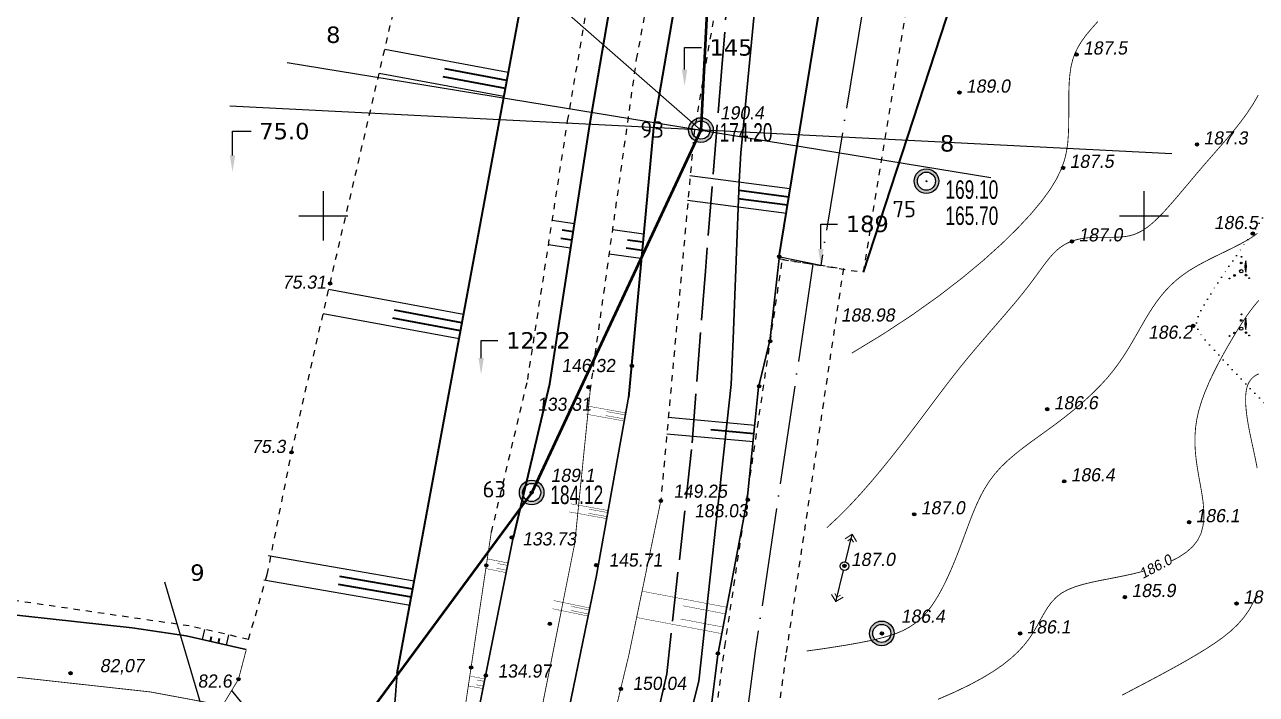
# Model space of a CAD drawing. Header units: millimetres. Extents: x 0 to 6474735, y 0 to 11273163.
# Drawn here: x 3233727.2 to 3234027.4, y 5635283.4 to 5635446.5 of the extents above; entities that cross this region are included whole.
import ezdxf
from ezdxf import colors
from ezdxf.entities.mleader import LeaderData, LeaderLine
from ezdxf.enums import TextEntityAlignment as Align
from ezdxf.math import Vec2, Vec3

# ---------------------------------------------------------------- set-up
doc = ezdxf.new("R2010")
doc.units = ezdxf.units.MM
doc.header["$PDMODE"] = 32
doc.header["$PDSIZE"] = 0.8
for name, pattern in [('ACAD_ISO02W100', [15, 12, -3]), ('ACAD_ISO04W100', [30, 24, -3, 0, -3]), ('ADOT1', [1.6, 0.1, -1.5]), ('AHIDDEN2', [3, 1.5, -1.5]), ('AHIDDEN4', [7, 5, -2])]:
    doc.linetypes.add(name, pattern=pattern)
for name, color, linetype in [('1 доб', 7, 'Continuous'), ('5 р1ків', 7, 'Continuous'), ('NB', 7, 'Continuous'), ('ВЫСОТЫ', 7, 'Continuous'), ('ГОРИЗОНТАЛИ', 22, 'Continuous'), ('К_РЕЛЬЕФ', 7, 'Continuous'), ('Контур запасів', 7, 'Continuous'), ('кресты', 7, 'Continuous'), ('НАДЗЕМКА', 7, 'Continuous'), ('ОШИБКИ', 7, 'Continuous'), ('ПИКЕТЫ', 7, 'Continuous'), ('ПЛАН НА КІНЕЦЬ', 7, 'Continuous'), ('ПРОМЫШЛ', 7, 'Continuous'), ('ПРОМЫШЛЕННЫЕ', 7, 'Continuous'), ('ПРОФІЛЬ_БОРТА', 7, 'Continuous'), ('ПУНКТЫ', 7, 'Continuous'), ('РАСТИТЕЛЬНОСТЬ', 7, 'Continuous'), ('ТОКА_СТ', 1, 'Continuous')]:
    doc.layers.add(name, color=color, linetype=linetype)
doc.styles.add('grad', font='grad.shx')
doc.styles.add('ISO Proportional', font='isocpeur.ttf')
doc.styles.add('universw', font='universw.shx', dxfattribs={"oblique": 10})
doc.styles.add('user', font='symeteo.shx', dxfattribs={"height": 2.5})
doc.styles.add('стиль1', font='verdana.ttf', dxfattribs={"height": 4})

# ---------------------------------------------------------------- blocks, each defined once
blk = doc.blocks.new('89_1')
h = blk.add_hatch(color=256)
h.paths.add_polyline_path([(-1.5, 0, 1), (1.5, 0, 1)])
h.paths.add_polyline_path([(1.1, 0, -1), (-1.1, 0, -1)], flags=16)
h.paths.add_polyline_path([(0.06, 0, -1), (-0.06, 0, -1)], flags=0)
for radius in [1.5, 1.1, 0.0622]:
    blk.add_circle((0, 0), radius)
at = {"color": 7, "linetype": 'Continuous', "style": 'grad', "oblique": 10, "width": 0.7}
for tag, p in [('P37', (6.48, 0.16)), ('P4', (6.45, -2.94))]:
    blk.add_attdef(tag, text='', height=2.5, dxfattribs=at).set_placement(p, align=Align.CENTER)
at = {"color": 7, "linetype": 'Continuous', "style": 'user', "flags": 8}
blk.add_attdef('ddddd', (2.53, -1.14), '', height=2.5, dxfattribs=at)
blk = doc.blocks.new('POINTINV')
at = {"layer": 'ПУНКТЫ', "color": 0, "linetype": 'Continuous'}
blk.add_point((0, 0), dxfattribs=at)
at = {"layer": 'ВЫСОТЫ', "color": 0, "style": 'grad', "width": 0.7}
blk.add_attdef('POINT_H', (1.6, -0.8), '', height=1.65, dxfattribs=at)
at = {"layer": 'ОШИБКИ', "color": 0, "linetype": 'Continuous', "style": 'grad', "width": 0.7, "flags": 1}
blk.add_attdef('POINT_MX', text='', height=1.65, dxfattribs=at).set_placement((-4.2077, 4.453385), align=Align.RIGHT)
blk.add_attdef('POINT_MY', (2.8923, 4.253385), '', height=1.65, dxfattribs=at)
blk = doc.blocks.new('piket')
at = {"layer": 'ПИКЕТЫ', "linetype": 'Continuous'}
h = blk.add_hatch(color=7, dxfattribs=at)
edge = h.paths.add_edge_path()
edge.add_arc((0, 0), 0.3, 0, 360)
at = {"layer": 'ПИКЕТЫ', "color": 7, "linetype": 'Continuous'}
blk.add_circle((0, 0), 0.3, dxfattribs=at)
at = {"layer": 'ВЫСОТЫ', "style": 'universw', "oblique": 6}
blk.add_attdef('H', (1.88, -0.23), '', height=2, dxfattribs=at)
at = {"layer": 'ТОКА_СТ', "style": 'universw', "oblique": 6, "flags": 1}
blk.add_attdef('POINT', text='', height=2, dxfattribs=at).set_placement((0, -2.79), align=Align.CENTER)
blk = doc.blocks.new('396_2')
at = {"linetype": 'Continuous'}
h = blk.add_hatch(color=7, dxfattribs=at)
edge = h.paths.add_edge_path()
edge.add_arc((-0.02, 2), 0.2, 0, 360)
edge = h.paths.add_edge_path()
edge.add_arc((0.04, 3.5), 0.1, 0, 360)
edge = h.paths.add_edge_path()
edge.add_arc((1.16, -0.95), 0.2, 0, 360)
edge = h.paths.add_edge_path()
edge.add_arc((-1.64, -1.04), 0.2, 0, 360)
edge = h.paths.add_edge_path()
edge.add_arc((-2.87, -1.79), 0.1, 0, 360)
edge = h.paths.add_edge_path()
edge.add_arc((1.93, -1.68), 0.1, 0, 360)
edge = h.paths.add_edge_path()
edge.add_arc((4.84, 1.15), 3.97, 159.5865, 200.4135)
edge.add_arc((-5.66, 1.15), 6.92, 348.4472, 371.5529)
at = {"color": 7, "linetype": 'Continuous'}
for centre, radius in [((0.04, 3.5), 0.1), ((0, 0), 0.4), ((-0.02, 2), 0.2), ((-2.87, -1.79), 0.1), ((-1.64, -1.04), 0.2), ((1.16, -0.95), 0.2), ((1.93, -1.68), 0.1)]:
    blk.add_circle(centre, radius, dxfattribs=at)
for centre, radius, start, end in [((4.84, 1.15), 3.97, 159.5865, 200.4135), ((-5.66, 1.15), 6.92, 348.4472, 11.5529)]:
    blk.add_arc(centre, radius, start, end, dxfattribs=at)

msp = doc.modelspace()

# ---------------------------------------------------------------- linework, layer by layer
at = {"layer": '1 доб', "linetype": 'Continuous', "lineweight": 30}
msp.add_lwpolyline([(3233914.459, 5635547.656), (3233901.749, 5635415.325), (3233901.335, 5635408.215), (3233899.846, 5635369.952), (3233899.363, 5635358.855), (3233896.136, 5635329.11), (3233891.498, 5635286.623), (3233889.645, 5635279.277), (3233879.154, 5635228.599), (3233866.008, 5635170.19), (3233852.732, 5635160.006), (3233829.581, 5635155.143), (3233779.714, 5635165.981), (3233745.011, 5635181.985), (3233703.489, 5635193.699), (3233676.865, 5635195.251), (3233639.099, 5635206.747), (3233608.104, 5635210.31), (3233592.34, 5635217.582), (3233491.081, 5635229.19)], dxfattribs=at)
msp.add_lwpolyline([(3233914.459, 5635547.656), (3233901.749, 5635415.325), (3233901.335, 5635408.215), (3233899.846, 5635369.952), (3233899.363, 5635358.855), (3233896.136, 5635329.11), (3233891.498, 5635286.623), (3233889.645, 5635279.277), (3233879.154, 5635228.599), (3233866.008, 5635170.19), (3233852.732, 5635160.006), (3233829.581, 5635155.143), (3233779.714, 5635165.981), (3233745.011, 5635181.985), (3233703.489, 5635193.699), (3233676.865, 5635195.251), (3233639.099, 5635206.747), (3233608.104, 5635210.31), (3233592.34, 5635217.582), (3233491.081, 5635229.19)], dxfattribs=at)
at = {"layer": '1 доб', "color": 3, "linetype": 'Continuous', "lineweight": 30}
msp.add_lwpolyline([(3233914.459, 5635547.656), (3233901.749, 5635415.325), (3233901.335, 5635408.215), (3233899.846, 5635369.952), (3233899.363, 5635358.855), (3233896.136, 5635329.11), (3233891.498, 5635286.623), (3233889.645, 5635279.277), (3233879.154, 5635228.599), (3233866.008, 5635170.19), (3233852.732, 5635160.006), (3233829.581, 5635155.143), (3233779.714, 5635165.981), (3233745.011, 5635181.985), (3233703.489, 5635193.699), (3233676.865, 5635195.251), (3233639.099, 5635206.747), (3233608.104, 5635210.31), (3233592.34, 5635217.582), (3233491.081, 5635229.19)], dxfattribs=at)
at = {"layer": '1 доб', "linetype": 'ACAD_ISO02W100', "lineweight": 30}
msp.add_lwpolyline([(3233900.144, 5635474.606), (3233897.208, 5635437.052), (3233893.097, 5635386.523), (3233889.729, 5635343.017), (3233883.682, 5635288.416), (3233871.784, 5635236.133), (3233862.721, 5635193.485), (3233858.379, 5635173.819), (3233850.963, 5635165.45), (3233821.296, 5635160.907), (3233792.739, 5635167.845), (3233753.339, 5635186.942), (3233681.937, 5635202.298), (3233618.45, 5635215.61), (3233590.339, 5635225.312), (3233475.995, 5635236.117), (3233419.308, 5635246.485), (3233356.296, 5635255.579), (3233339.176, 5635275.325), (3233312.183, 5635327.657), (3233327.563, 5635394.97), (3233339.522, 5635431.182), (3233337.635, 5635476.211)], dxfattribs=at)
at = {"layer": '1 доб', "linetype": 'ACAD_ISO02W100'}
msp.add_lwpolyline([(3233900.144, 5635474.606), (3233897.208, 5635437.052), (3233893.097, 5635386.523), (3233889.729, 5635343.017), (3233883.682, 5635288.416), (3233871.784, 5635236.133), (3233862.721, 5635193.485), (3233858.379, 5635173.819), (3233850.963, 5635165.45), (3233821.296, 5635160.907), (3233792.739, 5635167.845), (3233753.339, 5635186.942), (3233681.937, 5635202.298), (3233618.45, 5635215.61), (3233590.339, 5635225.312), (3233475.995, 5635236.117), (3233419.308, 5635246.485), (3233356.296, 5635255.579), (3233339.176, 5635275.325), (3233312.183, 5635327.657), (3233327.563, 5635394.97), (3233347.76, 5635456.127)], dxfattribs=at)
at = {"layer": '1 доб', "color": 3}
msp.add_lwpolyline([(3234006.763, 5635415.038), (3233777.246, 5635426.667)], dxfattribs=at)
at = {"layer": '5 р1ків', "linetype": 'AHIDDEN2'}
msp.add_lwpolyline([(3233926.721, 5635387.116), (3233912.7, 5635292.947), (3233896.534, 5635170.914, -0.1998986), (3233885.795, 5635150.812), (3233870.412, 5635138.299, -0.1749816), (3233812.756, 5635129.286), (3233816.504, 5635143.845, 0.1669681), (3233862.056, 5635150.838), (3233876.311, 5635162.434, 0.2035287), (3233881.623, 5635172.572), (3233897.845, 5635295.037), (3233911.885, 5635389.325)], format="xyb", close=True, dxfattribs=at)
at = {"layer": '5 р1ків', "linetype": 'ACAD_ISO04W100'}
msp.add_lwpolyline([(3233919.303, 5635388.221), (3233905.272, 5635293.992), (3233889.08, 5635171.757, -0.2012461), (3233881.054, 5635156.624), (3233866.221, 5635144.558, -0.1712605), (3233814.641, 5635136.562), (3233666.15, 5635185.539), (3233472.687, 5635210.914), (3233423.835, 5635213.597)], format="xyb", dxfattribs=at)
at = {"layer": 'NB', "color": 7, "linetype": 'Continuous', "lineweight": 20}
for points in [[(3233927.142, 5635321.335), (3233928.91, 5635322.402), (3233929.946, 5635320.685)], [(3233927.803, 5635320.832), (3233928.664, 5635321.351), (3233929.183, 5635320.491)], [(3233926.655, 5635307.058), (3233924.867, 5635306.025), (3233923.864, 5635307.762)], [(3233926.003, 5635307.574), (3233925.133, 5635307.072), (3233924.63, 5635307.942)]]:
    msp.add_lwpolyline(points, dxfattribs=at)
at = {"layer": 'NB', "color": 7, "linetype": 'Continuous'}
msp.add_circle((3233926.976, 5635314.643), 1.064, dxfattribs=at)
at = {"layer": 'ГОРИЗОНТАЛИ', "color": 34, "linetype": 'Continuous', "lineweight": 13, "const_width": 0.2, "flags": 128}
msp.add_lwpolyline([(3233928.754, 5635366.508), (3233936.478, 5635371.201), (3233943.549, 5635375.859), (3233949.97, 5635380.434), (3233955.744, 5635384.88), (3233960.875, 5635389.152), (3233965.368, 5635393.201), (3233969.225, 5635396.983), (3233972.451, 5635400.449), (3233975.06, 5635403.571), (3233977.11, 5635406.384), (3233978.672, 5635408.942), (3233979.813, 5635411.297), (3233980.603, 5635413.504), (3233981.112, 5635415.613), (3233981.409, 5635417.68), (3233981.562, 5635419.756), (3233981.634, 5635421.882), (3233981.658, 5635424.042), (3233981.658, 5635426.211), (3233981.66, 5635428.36), (3233981.689, 5635430.463), (3233981.771, 5635432.491), (3233981.93, 5635434.419), (3233982.193, 5635436.217), (3233982.584, 5635437.872), (3233983.123, 5635439.42), (3233983.83, 5635440.912), (3233984.727, 5635442.396), (3233985.832, 5635443.923), (3233987.166, 5635445.542), (3233988.749, 5635447.302)], dxfattribs=at)
at = {"layer": 'ГОРИЗОНТАЛИ', "color": 34, "linetype": 'Continuous', "lineweight": 13, "const_width": 0.2}
for points in [[(3233922.698, 5635324.006), (3233925.479, 5635326.581), (3233928.232, 5635329.355), (3233930.934, 5635332.272), (3233933.565, 5635335.274), (3233936.104, 5635338.306), (3233938.53, 5635341.31), (3233940.82, 5635344.228), (3233942.955, 5635347.005), (3233944.922, 5635349.599), (3233946.746, 5635352.024), (3233948.46, 5635354.313), (3233950.1, 5635356.497), (3233951.699, 5635358.607), (3233953.291, 5635360.673), (3233954.909, 5635362.728), (3233956.589, 5635364.802), (3233958.353, 5635366.917), (3233960.179, 5635369.06), (3233962.033, 5635371.209), (3233963.883, 5635373.341), (3233965.696, 5635375.435), (3233967.437, 5635377.467), (3233969.075, 5635379.417), (3233970.576, 5635381.26), (3233971.916, 5635382.98), (3233973.111, 5635384.573), (3233974.186, 5635386.039), (3233975.166, 5635387.379), (3233976.075, 5635388.595), (3233976.94, 5635389.686), (3233977.784, 5635390.653), (3233978.633, 5635391.498), (3233979.508, 5635392.222), (3233980.411, 5635392.832), (3233981.339, 5635393.339), (3233982.293, 5635393.751), (3233983.268, 5635394.076), (3233984.265, 5635394.325), (3233985.28, 5635394.506), (3233986.312, 5635394.628), (3233987.359, 5635394.701), (3233988.414, 5635394.737), (3233989.474, 5635394.747), (3233990.532, 5635394.744), (3233991.583, 5635394.74), (3233992.62, 5635394.746), (3233993.639, 5635394.776), (3233994.634, 5635394.84), (3233995.602, 5635394.953), (3233996.555, 5635395.135), (3233997.51, 5635395.408), (3233998.48, 5635395.794), (3233999.481, 5635396.313), (3234000.529, 5635396.989), (3234001.638, 5635397.842), (3234002.825, 5635398.895), (3234004.1, 5635400.16), (3234005.46, 5635401.618), (3234006.898, 5635403.239), (3234008.406, 5635404.995), (3234009.978, 5635406.856), (3234011.606, 5635408.794), (3234013.282, 5635410.779), (3234015.001, 5635412.783), (3234016.75, 5635414.783), (3234018.509, 5635416.783), (3234020.251, 5635418.794), (3234021.953, 5635420.825), (3234023.587, 5635422.888), (3234025.13, 5635424.992), (3234026.556, 5635427.149), (3234027.84, 5635429.367)], [(3233917.816, 5635293.979), (3233918.208, 5635294.031), (3233919.299, 5635294.179), (3233920.957, 5635294.412), (3233923.05, 5635294.72), (3233925.447, 5635295.091), (3233928.018, 5635295.516), (3233930.63, 5635295.982), (3233933.153, 5635296.48), (3233935.48, 5635297.005), (3233937.606, 5635297.579), (3233939.55, 5635298.23), (3233941.333, 5635298.987), (3233942.974, 5635299.877), (3233944.492, 5635300.929), (3233945.908, 5635302.171), (3233947.241, 5635303.631), (3233948.507, 5635305.327), (3233949.713, 5635307.231), (3233950.859, 5635309.305), (3233951.949, 5635311.508), (3233952.984, 5635313.804), (3233953.966, 5635316.152), (3233954.899, 5635318.515), (3233955.783, 5635320.853), (3233956.625, 5635323.134), (3233957.45, 5635325.347), (3233958.284, 5635327.491), (3233959.155, 5635329.56), (3233960.092, 5635331.552), (3233961.121, 5635333.463), (3233962.272, 5635335.289), (3233963.57, 5635337.027), (3233965.037, 5635338.676), (3233966.654, 5635340.25), (3233968.398, 5635341.764), (3233970.243, 5635343.235), (3233972.165, 5635344.678), (3233974.138, 5635346.111), (3233976.137, 5635347.548), (3233978.139, 5635349.007), (3233980.118, 5635350.501), (3233982.062, 5635352.032), (3233983.957, 5635353.599), (3233985.792, 5635355.203), (3233987.553, 5635356.842), (3233989.228, 5635358.518), (3233990.804, 5635360.228), (3233992.269, 5635361.974), (3233993.615, 5635363.752), (3233994.856, 5635365.55), (3233996.007, 5635367.354), (3233997.086, 5635369.15), (3233998.111, 5635370.923), (3233999.099, 5635372.661), (3234000.068, 5635374.347), (3234001.034, 5635375.968), (3234002.014, 5635377.513), (3234003.026, 5635378.983), (3234004.087, 5635380.381), (3234005.212, 5635381.711), (3234006.419, 5635382.977), (3234007.725, 5635384.182), (3234009.146, 5635385.331), (3234010.699, 5635386.427), (3234012.391, 5635387.473), (3234014.19, 5635388.477), (3234016.057, 5635389.444), (3234017.95, 5635390.38), (3234019.828, 5635391.291), (3234021.65, 5635392.184), (3234023.376, 5635393.064), (3234024.965, 5635393.938), (3234026.384, 5635394.811), (3234027.635, 5635395.687)], [(3234027.959, 5635361.489), (3234027.294, 5635361.163), (3234026.667, 5635360.73), (3234026.1, 5635360.179), (3234025.613, 5635359.496), (3234025.227, 5635358.669), (3234024.958, 5635357.691), (3234024.801, 5635356.572), (3234024.746, 5635355.327), (3234024.783, 5635353.972), (3234024.902, 5635352.521), (3234025.093, 5635350.99), (3234025.346, 5635349.394), (3234025.65, 5635347.748), (3234025.997, 5635346.061), (3234026.374, 5635344.316), (3234026.772, 5635342.493), (3234027.177, 5635340.567), (3234027.581, 5635338.517)], [(3234027.657, 5635308.389), (3234026.74, 5635306.065), (3234025.609, 5635303.974), (3234024.276, 5635302.084), (3234022.757, 5635300.361), (3234021.066, 5635298.774), (3234019.219, 5635297.29), (3234017.23, 5635295.875), (3234015.114, 5635294.499), (3234012.885, 5635293.131), (3234010.549, 5635291.763), (3234008.114, 5635290.388), (3234005.586, 5635289.001), (3234002.971, 5635287.596), (3234000.275, 5635286.169), (3233997.504, 5635284.713), (3233994.666, 5635283.222)]]:
    msp.add_lwpolyline(points, dxfattribs=at)
at = {"layer": 'ГОРИЗОНТАЛИ', "color": 34, "linetype": 'Continuous', "lineweight": 18, "const_width": 0.2}
for points in [[(3234027.96, 5635379.375), (3234026.651, 5635377.813), (3234025.391, 5635376.13), (3234024.16, 5635374.33), (3234022.941, 5635372.419), (3234021.715, 5635370.403), (3234020.471, 5635368.288), (3234019.229, 5635366.095), (3234018.017, 5635363.846), (3234016.861, 5635361.565), (3234015.788, 5635359.273), (3234014.827, 5635356.994), (3234014.002, 5635354.75), (3234013.343, 5635352.563), (3234012.868, 5635350.451), (3234012.567, 5635348.402), (3234012.419, 5635346.402), (3234012.407, 5635344.432), (3234012.512, 5635342.478), (3234012.715, 5635340.522), (3234012.997, 5635338.548), (3234013.338, 5635336.539), (3234013.716, 5635334.488), (3234014.081, 5635332.412), (3234014.383, 5635330.339), (3234014.566, 5635328.295), (3234014.58, 5635326.308), (3234014.371, 5635324.403), (3234013.885, 5635322.607), (3234013.071, 5635320.948), (3234011.892, 5635319.445), (3234010.38, 5635318.096), (3234008.582, 5635316.891), (3234006.801, 5635315.954)], [(3234000.211, 5635313.533), (3233999.515, 5635313.329), (3233997.021, 5635312.706), (3233994.53, 5635312.169), (3233992.077, 5635311.686), (3233989.693, 5635311.226), (3233987.41, 5635310.754), (3233985.26, 5635310.238), (3233983.274, 5635309.644), (3233981.484, 5635308.939), (3233979.922, 5635308.089), (3233978.605, 5635307.071), (3233977.491, 5635305.899), (3233976.526, 5635304.597), (3233975.655, 5635303.188), (3233974.821, 5635301.697), (3233973.97, 5635300.147), (3233973.046, 5635298.563), (3233971.994, 5635296.967), (3233970.761, 5635295.379), (3233969.307, 5635293.796), (3233967.594, 5635292.209), (3233965.584, 5635290.612), (3233963.239, 5635288.996), (3233960.522, 5635287.354), (3233957.394, 5635285.676), (3233953.817, 5635283.956), (3233949.78, 5635282.196)]]:
    msp.add_lwpolyline(points, dxfattribs=at)
at = {"layer": 'К_РЕЛЬЕФ', "color": 30, "linetype": 'Continuous', "flags": 128}
msp.add_lwpolyline([(3233954.805, 5635429.938), (3233954.83, 5635430.09)], dxfattribs=at)
at = {"layer": 'Контур запасів', "color": 5, "linetype": 'Continuous', "lineweight": 50}
msp.add_lwpolyline([(3233531.122, 5636161.14), (3233677.57, 5636160.94), (3233863.616, 5636186.105), (3233938.344, 5636043.124), (3233976.254, 5635840.16), (3233904.733, 5635671.708), (3233892.023, 5635420.863), (3233850.767, 5635332.582), (3233782.316, 5635239.745), (3233681.438, 5635245.908), (3233597.073, 5635240.683), (3233461.145, 5635251.016), (3233358.467, 5635271.451), (3233358.828, 5635380.034), (3233406.788, 5635492.018), (3233445.079, 5635643.627), (3233474.096, 5635783.184), (3233485.443, 5635905.913), (3233500.56, 5636033.677), (3233531.122, 5636161.14)], dxfattribs=at)
at = {"layer": 'Контур запасів', "color": 5, "linetype": 'Continuous', "lineweight": 15}
msp.add_lwpolyline([(3233406.759, 5635492.025), (3233520.327, 5635484.078), (3233736.061, 5635557.437), (3233892.023, 5635420.863)], dxfattribs=at)
at = {"layer": 'кресты', "color": 3, "linetype": 'Continuous'}
for p, q in [((3233800, 5635394), (3233800, 5635406)), ((3234000, 5635394), (3234000, 5635406)), ((3233794, 5635400), (3233806, 5635400)), ((3233994, 5635400), (3234006, 5635400))]:
    msp.add_line(p, q, dxfattribs=at)
at = {"layer": 'НАДЗЕМКА'}
for points in [[(3233927.25, 5635315.671), (3233928.881, 5635322.38)], [(3233924.853, 5635305.987), (3233926.739, 5635313.605)]]:
    msp.add_lwpolyline(points, dxfattribs=at)
at = {"layer": 'ПЛАН НА КІНЕЦЬ'}
for p, q in [((3233845.079, 5635434.921), (3233814.963, 5635440.497)), ((3233843.986, 5635429.021), (3233813.595, 5635434.648)), ((3233834.152, 5635375.908), (3233801.291, 5635381.992)), ((3233833.06, 5635370.008), (3233799.958, 5635376.137)), ((3233822.137, 5635311.011), (3233786.553, 5635317.14)), ((3233821.118, 5635305.098), (3233785.534, 5635311.227))]:
    msp.add_line(p, q, dxfattribs=at)
at = {"layer": 'ПЛАН НА КІНЕЦЬ', "lineweight": 40}
for p, q in [((3233844.351, 5635430.988), (3233829.201, 5635433.793)), ((3233844.715, 5635432.954), (3233829.611, 5635435.751)), ((3233833.788, 5635373.941), (3233817.318, 5635376.991)), ((3233833.424, 5635371.975), (3233816.912, 5635375.025)), ((3233821.797, 5635309.04), (3233804.005, 5635312.104)), ((3233821.458, 5635307.069), (3233803.666, 5635310.133))]:
    msp.add_line(p, q, dxfattribs=at)
for points in [[(3233931.607, 5635386.212), (3234001.478, 5635600, 0.0355662), (3234024.639, 5635691.717), (3234043.869, 5635796.301, 0.0423168), (3234045.006, 5635809.467), (3234039.167, 5635851.911), (3234013.132, 5635997.944, 0.1057776), (3234007.561, 5636017.091), (3233986.114, 5636060.473), (3233986.114, 5636060.473), (3233986.114, 5636060.473), (3233895.981, 5636244.402), (3233895.981, 5636244.402, 0.1797747)], [(3233846.305, 5635321.65), (3233855.168, 5635359.04), (3233864.923, 5635422.225), (3233882.328, 5635523.76), (3233903.451, 5635612.331), (3233917.164, 5635641.557), (3233952.179, 5635781.492), (3233958.41, 5635802.828), (3233956.238, 5635838.38), (3233928.422, 5635990.282), (3233922.848, 5636015.895), (3233855.486, 5636168.958, 0.3150801), (3233854.689, 5636169.273), (3233838.884, 5636167.129), (3233809.444, 5636163.146)]]:
    msp.add_lwpolyline(points, format="xyb", dxfattribs=at)
at = {"layer": 'ПЛАН НА КІНЕЦЬ', "linetype": 'AHIDDEN2'}
for points in [[(3233865.02, 5635357.309), (3233876.341, 5635438.118), (3233892.13, 5635521.752), (3233912.94, 5635609.012), (3233926.63, 5635638.188), (3233961.833, 5635778.875), (3233968.498, 5635801.698), (3233966.183, 5635839.59), (3233938.211, 5635992.349), (3233932.316, 5636019.257), (3233863.807, 5636174.721)], [(3233953.339, 5635995.557), (3233981.558, 5635841.46), (3233984.093, 5635799.951), (3233976.757, 5635774.83), (3233941.263, 5635632.98), (3233927.672, 5635604.013), (3233907.225, 5635518.405), (3233890.417, 5635420.933), (3233882.202, 5635330.372)], [(3233781.777, 5635296.799), (3233786.333, 5635312.622), (3233792.269, 5635342.363), (3233801.633, 5635383.495), (3233824.25, 5635480.212), (3233874.955, 5635622.294), (3233888.741, 5635651.677), (3233894.519, 5635674.711)], [(3233781.777, 5635296.799), (3233767.337, 5635300.071), (3233677.582, 5635313.095), (3233636.377, 5635324.315), (3233613.104, 5635326.045), (3233596.556, 5635327.802), (3233552.518, 5635331.043), (3233471.2, 5635336.949), (3233398.292, 5635363.542), (3233397.28, 5635365.421), (3233396.383, 5635383.77), (3233398.636, 5635409.434), (3233412.792, 5635505.872), (3233439.228, 5635574.299)], [(3233840.992, 5635322.909), (3233849.806, 5635360.088), (3233859.534, 5635423.103), (3233876.976, 5635524.855), (3233877.008, 5635524.988)]]:
    msp.add_lwpolyline(points, dxfattribs=at)
at = {"layer": 'ПЛАН НА КІНЕЦЬ', "lineweight": 40}
for points in [[(3233943.503, 5635993.755), (3233971.613, 5635840.25), (3233974.006, 5635801.081), (3233967.104, 5635777.447), (3233931.798, 5635636.349), (3233918.184, 5635607.333), (3233897.481, 5635520.654), (3233880.421, 5635421.44), (3233874.365, 5635355.754)], [(3233945.243, 5635600.109), (3233910.882, 5635389.595)], [(3233817.979, 5635288.552), (3233862.231, 5635527.56)], [(3233901.09, 5635404.196), (3233913.14, 5635402.628)], [(3233901.31, 5635406.184), (3233913.398, 5635404.611)], [(3233860.576, 5635394.067), (3233857.878, 5635394.483)], [(3233860.881, 5635396.043), (3233858.183, 5635396.46)], [(3233877.67, 5635391.537), (3233873.818, 5635392.077)], [(3233877.848, 5635393.532), (3233874.096, 5635394.058)], [(3233894.451, 5635347.942), (3233905.019, 5635346.983)], [(3233772.473, 5635296.301), (3233772.754, 5635297.54)], [(3233774.423, 5635295.859), (3233774.704, 5635297.098)]]:
    msp.add_lwpolyline(points, dxfattribs=at)
at = {"layer": 'ПЛАН НА КІНЕЦЬ', "lineweight": 30}
msp.add_lwpolyline([(3233508.615, 5635927.908), (3233491.149, 5635741.487, -0.0576494), (3233488.223, 5635728.416), (3233404.182, 5635507.955), (3233389.886, 5635410.459), (3233387.421, 5635384.016), (3233388.596, 5635362.972), (3233392.308, 5635356.082), (3233402.641, 5635353.162), (3233402.641, 5635353.162), (3233466.861, 5635332.719), (3233494.51, 5635328.063), (3233552.748, 5635324.078), (3233592.339, 5635321.723), (3233631.931, 5635319.814), (3233677.083, 5635308.877), (3233707.445, 5635304.652), (3233753.376, 5635299.586), (3233766.577, 5635297.637), (3233781.215, 5635294.32)], format="xyb", dxfattribs=at)
at = {"layer": 'ПЛАН НА КІНЕЦЬ', "linetype": 'AHIDDEN2'}
msp.add_lwpolyline([(3233931.607, 5635386.212), (3233965.968, 5635596.726), (3233945.243, 5635600.109), (3233910.882, 5635389.595)], close=True, dxfattribs=at)
at = {"layer": 'ПЛАН НА КІНЕЦЬ', "linetype": 'ACAD_ISO04W100'}
msp.add_lwpolyline([(3233955.606, 5635598.418), (3233921.244, 5635387.904)], dxfattribs=at)
at = {"layer": 'ПЛАН НА КІНЕЦЬ'}
for points in [[(3233791.21, 5635437.318), (3233962.695, 5635409.328)], [(3233889.346, 5635409.758), (3233913.656, 5635406.595)], [(3233888.783, 5635403.781), (3233912.882, 5635400.645)], [(3233861.186, 5635398.02), (3233855.79, 5635398.853)], [(3233878.032, 5635395.526), (3233870.521, 5635396.578)], [(3233860.271, 5635392.09), (3233854.875, 5635392.923)], [(3233877.393, 5635389.557), (3233869.689, 5635390.636)], [(3233921.244, 5635387.904), (3233910.948, 5635389.96), (3233910.948, 5635389.96)], [(3233884.063, 5635350.892), (3233905.199, 5635348.975)], [(3233883.702, 5635346.909), (3233904.838, 5635344.992)], [(3233761.274, 5635310.862), (3233822.342, 5635104.464)], [(3233770.522, 5635296.743), (3233771.084, 5635299.222)], [(3233776.374, 5635295.417), (3233776.936, 5635297.896)]]:
    msp.add_lwpolyline(points, dxfattribs=at)
at = {"layer": 'ПРОМЫШЛ', "color": 7, "linetype": 'Continuous', "lineweight": 40, "const_width": 0.4}
msp.add_lwpolyline([(3233911.134, 5635390.053), (3233908.854, 5635369.809), (3233906.031, 5635358.14), (3233903.267, 5635330.677), (3233896.15, 5635293.176), (3233880.155, 5635166.38), (3233862.348, 5635151.723), (3233844.511, 5635147.42)], dxfattribs=at)
at = {"layer": 'ПРОМЫШЛ', "color": 7, "linetype": 'AHIDDEN4', "const_width": 0.2}
for points in [[(3233720.076, 5635214.011), (3233725.866, 5635211.451), (3233759.898, 5635199.172), (3233817.86, 5635185.917), (3233828.556, 5635182.672), (3233836.69, 5635199.955), (3233839.896, 5635213.34), (3233861.267, 5635320.171), (3233865.02, 5635357.309)], [(3233882.202, 5635330.372), (3233874.399, 5635292.761), (3233864.465, 5635251.773), (3233853.289, 5635207.604), (3233844.596, 5635175.305), (3233844.109, 5635173.671)], [(3233781.215, 5635294.32), (3233779.322, 5635287.103), (3233775.46, 5635280.731), (3233757.843, 5635284.002), (3233705.195, 5635289.809), (3233642.949, 5635301.849), (3233581.997, 5635307.606), (3233468.833, 5635316.141), (3233426.756, 5635326.778)], [(3233827.446, 5635232.715), (3233840.957, 5635323.15)]]:
    msp.add_lwpolyline(points, dxfattribs=at)
at = {"layer": 'ПРОМЫШЛ', "color": 7, "linetype": 'Continuous'}
for points, const_width in [([(3233723.373, 5635210.578), (3233759.449, 5635197.463), (3233785.455, 5635190.45), (3233815.619, 5635183.67), (3233830.797, 5635179.064), (3233840.844, 5635198.935), (3233847.017, 5635217.472), (3233866.513, 5635312.118), (3233874.365, 5635355.754)], 0.4), ([(3233873.683, 5635351.968), (3233864.384, 5635353.641)], 0.1), ([(3233873.329, 5635349.996), (3233864.042, 5635351.667)], 0.1), ([(3233873.417, 5635350.489), (3233868.772, 5635351.325)], 0.1), ([(3233873.595, 5635351.475), (3233868.947, 5635352.311)], 0.1), ([(3233869.404, 5635328.188), (3233860.258, 5635329.834)], 0.1), ([(3233869.316, 5635327.695), (3233864.744, 5635328.517)], 0.1), ([(3233869.05, 5635326.216), (3233859.915, 5635327.86)], 0.1), ([(3233869.138, 5635326.709), (3233864.57, 5635327.531)], 0.1), ([(3233827.446, 5635232.715), (3233829.539, 5635238.038), (3233846.406, 5635322.35)], 0.4), ([(3233845.017, 5635315.407), (3233839.951, 5635316.421)], 0.1), ([(3233844.549, 5635313.071), (3233839.599, 5635314.061)], 0.1), ([(3233844.666, 5635313.655), (3233842.177, 5635314.153)], 0.1), ([(3233844.9, 5635314.823), (3233842.378, 5635315.302)], 0.1), ([(3233898.323, 5635304.624), (3233877.673, 5635308.543)], 0.1), ([(3233864.932, 5635304.445), (3233856.132, 5635306.258)], 0.1), ([(3233864.831, 5635303.954), (3233860.438, 5635304.859)], 0.1), ([(3233898.018, 5635303.018), (3233887.68, 5635304.98)], 0.1), ([(3233864.528, 5635302.483), (3233855.786, 5635304.284)], 0.1), ([(3233864.629, 5635302.973), (3233860.25, 5635303.875)], 0.1), ([(3233897.103, 5635298.199), (3233876.345, 5635302.139)], 0.1), ([(3233897.408, 5635299.805), (3233887.043, 5635301.772)], 0.1), ([(3233839.365, 5635287.157), (3233835.689, 5635287.892)], 0.1), ([(3233839.248, 5635286.572), (3233837.423, 5635286.929)], 0.1), ([(3233838.898, 5635284.82), (3233835.356, 5635285.472)], 0.1), ([(3233839.015, 5635285.404), (3233837.219, 5635285.755)], 0.1)]:
    msp.add_lwpolyline(points, dxfattribs=dict(at, const_width=const_width))
msp.add_lwpolyline([(3233426.7, 5635326.525, 0.4, 0.4, 0), (3233440.295, 5635319.438, 0.4, 0.4, 0), (3233454.964, 5635313.006, 0.4, 0.4, 0), (3233471.802, 5635309.768, 0.4, 0.4, 0), (3233502.706, 5635299.811, 0.4, 0.4, 0), (3233531.641, 5635298.907, 0.4, 0.4, 0), (3233567.193, 5635291.044, 0.4, 0.4, 0), (3233583.848, 5635291.809, 0.4, 0.4, 0), (3233602.967, 5635285.245, 0.4, 0.4, 0), (3233644.027, 5635284.032, 0.4, 0.4, 0), (3233673.817, 5635281.743, 0.4, 0.4, 0), (3233707.275, 5635268.926, 0.4, 0.4, 0), (3233729.121, 5635260.4, 0.4, 0.4, 0), (3233757.384, 5635255.79, 0.4, 0.4, 0), (3233780.984, 5635237.889, 0.4, 0.4, 0), (3233812.571, 5635235.069, 0.4, 0.4, 0), (3233817.512, 5635282.334, 0.4, 0.4, 0), (3233817.979, 5635288.552, 0, 0, 0)], format="xyseb", dxfattribs=at)
at = {"layer": 'ПРОФІЛЬ_БОРТА'}
msp.add_lwpolyline([(3233813.159, 5635240.688), (3233777.659, 5635284.359)], dxfattribs=at)
at = {"layer": 'РАСТИТЕЛЬНОСТЬ', "color": 7, "linetype": 'ADOT1', "flags": 128}
msp.add_lwpolyline([(3234015.99, 5635368.543), (3234014.784, 5635369.905), (3234013.863, 5635371.04), (3234013.221, 5635372.02), (3234012.852, 5635372.918), (3234012.749, 5635373.808), (3234012.907, 5635374.761), (3234013.319, 5635375.851), (3234013.979, 5635377.151), (3234014.873, 5635378.709), (3234015.956, 5635380.479), (3234017.175, 5635382.392), (3234018.478, 5635384.378), (3234019.811, 5635386.366), (3234021.121, 5635388.286), (3234022.355, 5635390.07), (3234023.461, 5635391.646), (3234024.402, 5635392.97), (3234025.209, 5635394.094), (3234025.927, 5635395.098), (3234026.605, 5635396.058), (3234027.287, 5635397.054), (3234028.022, 5635398.162), (3234028.855, 5635399.462), (3234029.834, 5635401.03), (3234030.988, 5635402.918), (3234032.286, 5635405.068), (3234033.677, 5635407.393), (3234035.114, 5635409.81), (3234036.546, 5635412.231), (3234037.924, 5635414.571), (3234039.2, 5635416.746), (3234040.325, 5635418.669), (3234041.263, 5635420.279), (3234042.037, 5635421.618), (3234042.684, 5635422.748), (3234043.239, 5635423.734), (3234043.739, 5635424.641), (3234044.221, 5635425.533), (3234044.721, 5635426.474), (3234045.275, 5635427.53), (3234045.911, 5635428.746), (3234046.615, 5635430.099), (3234047.367, 5635431.546), (3234048.143, 5635433.046), (3234048.923, 5635434.557), (3234049.684, 5635436.036), (3234050.404, 5635437.441), (3234051.061, 5635438.732), (3234051.657, 5635439.891), (3234052.285, 5635441.011), (3234053.06, 5635442.209), (3234054.1, 5635443.604), (3234055.52, 5635445.313), (3234057.437, 5635447.453), (3234059.968, 5635450.144), (3234063.227, 5635453.503), (3234067.279, 5635457.593), (3234071.966, 5635462.268), (3234077.079, 5635467.325), (3234082.409, 5635472.563), (3234087.746, 5635477.781), (3234092.878, 5635482.775), (3234097.598, 5635487.346), (3234101.695, 5635491.29), (3234105.025, 5635494.448), (3234107.709, 5635496.818), (3234109.935, 5635498.44), (3234111.889, 5635499.354), (3234113.759, 5635499.6), (3234115.731, 5635499.218), (3234117.993, 5635498.247), (3234120.731, 5635496.728), (3234124.073, 5635494.713), (3234127.91, 5635492.31), (3234132.07, 5635489.639), (3234136.384, 5635486.819), (3234140.682, 5635483.971), (3234144.793, 5635481.216), (3234148.548, 5635478.673), (3234151.777, 5635476.462), (3234154.346, 5635474.668), (3234156.268, 5635473.229), (3234157.59, 5635472.05), (3234158.363, 5635471.032), (3234158.633, 5635470.08), (3234158.45, 5635469.095), (3234157.863, 5635467.982), (3234156.92, 5635466.643), (3234155.674, 5635465.011), (3234154.192, 5635463.138), (3234152.546, 5635461.103), (3234150.809, 5635458.988), (3234149.051, 5635456.873), (3234147.346, 5635454.839), (3234145.764, 5635452.968), (3234144.378, 5635451.339), (3234143.238, 5635450.01), (3234142.311, 5635448.951), (3234141.542, 5635448.105), (3234140.877, 5635447.417), (3234140.261, 5635446.833), (3234139.638, 5635446.298), (3234138.956, 5635445.756), (3234138.159, 5635445.153), (3234137.208, 5635444.448), (3234136.131, 5635443.657), (3234134.97, 5635442.81), (3234133.767, 5635441.938), (3234132.566, 5635441.07), (3234131.409, 5635440.237), (3234130.339, 5635439.469), (3234129.399, 5635438.796), (3234128.614, 5635438.234), (3234127.942, 5635437.743), (3234127.322, 5635437.27), (3234126.693, 5635436.76), (3234125.995, 5635436.159), (3234125.169, 5635435.414), (3234124.153, 5635434.469), (3234122.888, 5635433.272), (3234121.336, 5635431.789), (3234119.551, 5635430.077), (3234117.611, 5635428.21), (3234115.592, 5635426.265), (3234113.572, 5635424.32), (3234111.628, 5635422.45), (3234109.836, 5635420.732), (3234108.275, 5635419.242), (3234106.997, 5635418.032), (3234105.957, 5635417.052), (3234105.087, 5635416.226), (3234104.316, 5635415.481), (3234103.576, 5635414.741), (3234102.799, 5635413.93), (3234101.914, 5635412.975), (3234100.854, 5635411.799), (3234099.57, 5635410.354), (3234098.101, 5635408.685), (3234096.507, 5635406.865), (3234094.85, 5635404.966), (3234093.189, 5635403.059), (3234091.584, 5635401.217), (3234090.097, 5635399.512), (3234088.787, 5635398.014), (3234087.694, 5635396.774), (3234086.776, 5635395.749), (3234085.97, 5635394.871), (3234085.213, 5635394.076), (3234084.443, 5635393.296), (3234083.597, 5635392.467), (3234082.612, 5635391.522), (3234081.425, 5635390.395), (3234079.994, 5635389.041), (3234078.365, 5635387.502), (3234076.601, 5635385.838), (3234074.77, 5635384.113), (3234072.935, 5635382.387), (3234071.163, 5635380.723), (3234069.519, 5635379.184), (3234068.069, 5635377.83), (3234066.852, 5635376.702), (3234065.812, 5635375.752), (3234064.866, 5635374.907), (3234063.931, 5635374.098), (3234062.926, 5635373.253), (3234061.766, 5635372.302), (3234060.372, 5635371.174), (3234058.658, 5635369.798), (3234056.575, 5635368.129), (3234054.192, 5635366.223), (3234051.61, 5635364.162), (3234048.931, 5635362.03), (3234046.256, 5635359.908), (3234043.686, 5635357.879), (3234041.321, 5635356.024), (3234039.264, 5635354.427), (3234037.583, 5635353.156), (3234036.224, 5635352.226), (3234035.1, 5635351.637), (3234034.124, 5635351.391), (3234033.21, 5635351.488), (3234032.271, 5635351.931), (3234031.221, 5635352.719), (3234029.972, 5635353.854), (3234028.465, 5635355.323), (3234026.745, 5635357.059), (3234024.885, 5635358.981), (3234022.955, 5635361.007), (3234021.029, 5635363.058), (3234019.178, 5635365.051), (3234017.475, 5635366.907)], close=True, dxfattribs=at)

# ---------------------------------------------------------------- block references
at = {"layer": 'ПИКЕТЫ', "color": 7}
ref = msp.add_blockref('piket', (3233983.561, 5635439.257, 502.381), dxfattribs=dict(at, xscale=1.333333333333333, yscale=1.333333333333333, zscale=1.333333333333333))
ref.add_attrib('H', '187.5', (3233985.157, 5635439.257, 502.381), dxfattribs={"layer": 'ВЫСОТЫ', "height": 3.2, "style": 'universw', "oblique": 10})
at = {"layer": 'ПИКЕТЫ', "color": 4}
ref = msp.add_blockref('piket', (3233955.014, 5635429.976, 502.075), dxfattribs=dict(at, xscale=1.333333333333333, yscale=1.333333333333333, zscale=1.333333333333333))
ref.add_attrib('H', '189.0', (3233956.61, 5635429.976, 502.075), dxfattribs={"layer": 'ВЫСОТЫ', "height": 3.2, "style": 'universw', "oblique": 10})
at = {"layer": 'ПИКЕТЫ', "color": 7}
ref = msp.add_blockref('piket', (3234012.91, 5635417.348, 502.381), dxfattribs=dict(at, xscale=1.333333333333333, yscale=1.333333333333333, zscale=1.333333333333333))
ref.add_attrib('H', '187.3', (3234014.506, 5635417.348, 502.381), dxfattribs={"layer": 'ВЫСОТЫ', "height": 3.2, "style": 'universw', "oblique": 10})
ref = msp.add_blockref('piket', (3233980.277, 5635411.654, 502.381), dxfattribs=dict(at, xscale=1.333333333333333, yscale=1.333333333333333, zscale=1.333333333333333))
ref.add_attrib('H', '187.5', (3233981.873, 5635411.654, 502.381), dxfattribs={"layer": 'ВЫСОТЫ', "height": 3.2, "style": 'universw', "oblique": 10})
ref = msp.add_blockref('piket', (3234026.501, 5635395.65, 502.381), dxfattribs=dict(at, xscale=1.333333333333333, yscale=1.333333333333333, zscale=1.333333333333333))
ref.add_attrib('H', '186.5', (3234017.015, 5635396.734, 502.381), dxfattribs={"layer": 'ВЫСОТЫ', "height": 3.2, "style": 'universw', "oblique": 10})
ref = msp.add_blockref('piket', (3233982.428, 5635393.748, 502.381), dxfattribs=dict(at, xscale=1.333333333333333, yscale=1.333333333333333, zscale=1.333333333333333))
ref.add_attrib('H', '187.0', (3233984.024, 5635393.748, 502.381), dxfattribs={"layer": 'ВЫСОТЫ', "height": 3.2, "style": 'universw', "oblique": 10})
at = {"layer": 'ПИКЕТЫ', "color": 4, "xscale": 1.333333333488554, "yscale": 1.333333333488554, "zscale": 1.333333333488554}
for p in [(3233911.105, 5635390.046), (3233801.633, 5635383.495), (3233908.918, 5635369.442), (3233875.179, 5635363.413), (3233864.636, 5635358.254), (3233906.178, 5635358.47), (3233792.269, 5635342.363), (3233882.245, 5635330.548), (3233903.444, 5635330.813), (3233845.905, 5635321.65), (3233839.713, 5635314.824), (3233866.512, 5635314.895), (3233855.193, 5635300.609), (3233896.154, 5635293.37), (3233836.001, 5635289.977), (3233738.384, 5635288.571), (3233779.322, 5635287.103), (3233839.598, 5635288.022), (3233872.499, 5635284.735)]:
    msp.add_blockref('piket', p, dxfattribs=at)
at = {"layer": 'ПИКЕТЫ', "color": 7}
ref = msp.add_blockref('piket', (3234011.946, 5635373.151, 502.381), dxfattribs=dict(at, xscale=1.333333333333333, yscale=1.333333333333333, zscale=1.333333333333333))
ref.add_attrib('H', '186.2', (3234000.994, 5635370.036, 502.381), dxfattribs={"layer": 'ВЫСОТЫ', "height": 3.2, "style": 'universw', "oblique": 10})
ref = msp.add_blockref('piket', (3233976.408, 5635352.852, 502.381), dxfattribs=dict(at, xscale=1.333333333333333, yscale=1.333333333333333, zscale=1.333333333333333))
ref.add_attrib('H', '186.6', (3233978.004, 5635352.852, 502.381), dxfattribs={"layer": 'ВЫСОТЫ', "height": 3.2, "style": 'universw', "oblique": 10})
ref = msp.add_blockref('piket', (3233980.545, 5635335.297, 502.381), dxfattribs=dict(at, xscale=1.333333333333333, yscale=1.333333333333333, zscale=1.333333333333333))
ref.add_attrib('H', '186.4', (3233982.141, 5635335.297, 502.381), dxfattribs={"layer": 'ВЫСОТЫ', "height": 3.2, "style": 'universw', "oblique": 10})
ref = msp.add_blockref('piket', (3233944.007, 5635327.267, 502.381), dxfattribs=dict(at, xscale=1.333333333333333, yscale=1.333333333333333, zscale=1.333333333333333))
ref.add_attrib('H', '187.0', (3233945.603, 5635327.267, 502.381), dxfattribs={"layer": 'ВЫСОТЫ', "height": 3.2, "style": 'universw', "oblique": 10})
ref = msp.add_blockref('piket', (3234010.989, 5635325.351, 502.381), dxfattribs=dict(at, xscale=1.333333333333333, yscale=1.333333333333333, zscale=1.333333333333333))
ref.add_attrib('H', '186.1', (3234012.585, 5635325.351, 502.381), dxfattribs={"layer": 'ВЫСОТЫ', "height": 3.2, "style": 'universw', "oblique": 10})
ref = msp.add_blockref('piket', (3233926.988, 5635314.687, 502.381), dxfattribs=dict(at, xscale=1.333333333333333, yscale=1.333333333333333, zscale=1.333333333333333))
ref.add_attrib('H', '187.0', (3233928.584, 5635314.687, 502.381), dxfattribs={"layer": 'ВЫСОТЫ', "height": 3.2, "style": 'universw', "oblique": 10})
ref = msp.add_blockref('piket', (3233995.344, 5635307.114, 502.381), dxfattribs=dict(at, xscale=1.333333333333333, yscale=1.333333333333333, zscale=1.333333333333333))
ref.add_attrib('H', '185.9', (3233996.94, 5635307.114, 502.381), dxfattribs={"layer": 'ВЫСОТЫ', "height": 3.2, "style": 'universw', "oblique": 10})
ref = msp.add_blockref('piket', (3234022.554, 5635305.537, 502.381), dxfattribs=dict(at, xscale=1.333333333333333, yscale=1.333333333333333, zscale=1.333333333333333))
ref.add_attrib('H', '185.6', (3234024.15, 5635305.537, 502.381), dxfattribs={"layer": 'ВЫСОТЫ', "height": 3.2, "style": 'universw', "oblique": 10})
ref = msp.add_blockref('piket', (3233969.783, 5635298.257, 502.381), dxfattribs=dict(at, xscale=1.333333333333333, yscale=1.333333333333333, zscale=1.333333333333333))
ref.add_attrib('H', '186.1', (3233971.379, 5635298.257, 502.381), dxfattribs={"layer": 'ВЫСОТЫ', "height": 3.2, "style": 'universw', "oblique": 10})
at = {"layer": 'ПРОМЫШЛЕННЫЕ', "color": 7, "linetype": 'Continuous', "xscale": 1.999999999985556, "yscale": 1.999999999985556, "zscale": 1.999999999985556, "rotation": 353.291126940981}
for p in [(3233892.023, 5635420.863), (3233946.971, 5635408.411), (3233850.767, 5635332.582), (3233936.09, 5635298.265)]:
    msp.add_blockref('89_1', p, dxfattribs=at)
at = {"layer": 'ПУНКТЫ', "color": 7, "linetype": 'Continuous'}
ref = msp.add_blockref('POINTINV', (3233892.015, 5635420.864), dxfattribs=at)
ref.add_attrib('POINT_H', '190.4', (3233896.64, 5635423.456), dxfattribs={"layer": 'ВЫСОТЫ', "color": 0, "height": 3.2, "style": 'universw', "oblique": 10})
ref = msp.add_blockref('POINTINV', (3233850.771, 5635332.582), dxfattribs=at)
ref.add_attrib('POINT_H', '189.1', (3233855.396, 5635335.174), dxfattribs={"layer": 'ВЫСОТЫ', "color": 0, "height": 3.2, "style": 'universw', "oblique": 10})
ref = msp.add_blockref('POINTINV', (3233936.106, 5635298.271), dxfattribs=at)
ref.add_attrib('POINT_H', '186.4', (3233940.731, 5635300.863), dxfattribs={"layer": 'ВЫСОТЫ', "color": 0, "height": 3.2, "style": 'universw', "oblique": 10})
at = {"layer": 'РАСТИТЕЛЬНОСТЬ', "color": 7, "linetype": 'Continuous'}
for p in [(3234023.704, 5635386.483, 377.73), (3234023.704, 5635372.483, 377.73)]:
    msp.add_blockref('396_2', p, dxfattribs=at)

# ---------------------------------------------------------------- texts
at = {"layer": 'ВЫСОТЫ', "color": 0, "style": 'grad', "width": 0.7}
for tag, p in [('174.20', (3233896.562, 5635418.042)), ('169.10', (3233951.6, 5635404.112)), ('165.70', (3233951.6, 5635397.751)), ('184.12', (3233855.318, 5635329.76))]:
    msp.add_attdef(tag, p, '', height=4.501, dxfattribs=at)
at = {"layer": 'ВЫСОТЫ', "style": 'universw', "oblique": 10}
for tag, p in [('75.31', (3233795.293, 5635382.225, 82.08)), ('188.98', (3233932.666, 5635374.213, 188.98)), ('75.3', (3233786.581, 5635342.208, 163.64)), ('133.73', (3233855.022, 5635319.689, 133.73)), ('82,07', (3233750.863, 5635288.818, 82.07))]:
    msp.add_attdef(tag, text='', height=3.2, dxfattribs=at).set_placement(p, align=Align.CENTER)
at = {"layer": 'ВЫСОТЫ', "style": 'universw', "oblique": 6}
for tag, p in [('146.32', (3233858.091, 5635361.907, 146.32)), ('133.31', (3233852.206, 5635352.487, 133.31)), ('149.25', (3233885.356, 5635331.297, 149.25)), ('188.03', (3233890.436, 5635326.548, 188.02)), ('145.71', (3233869.576, 5635314.537, 145.71)), ('134.97', (3233842.526, 5635287.507, 134.97)), ('82.6', (3233769.41, 5635285.056, 82.59)), ('150.04', (3233875.406, 5635284.497, 150.04))]:
    msp.add_attdef(tag, p, '', height=3.2, dxfattribs=at)
at = {"layer": 'ПЛАН НА КІНЕЦЬ', "char_height": 4, "attachment_point": 1, "style": 'стиль1'}
for s, insert in [('8', (3233800.679, 5635446.076)), ('8', (3233950.259, 5635419.625)), ('9', (3233767.567, 5635315.075))]:
    msp.add_mtext_dynamic_manual_height_columns(s, width=3.78159, gutter_width=7.5, heights=[0], dxfattribs=dict(at, insert=insert))
at = {"layer": 'ПЛАН НА КІНЕЦЬ', "linetype": 'AHIDDEN4', "char_height": 4, "attachment_point": 1, "style": 'ISO Proportional'}
for s, insert in [('93', (3233877.236, 5635422.987)), ('75', (3233938.712, 5635403.616)), ('63', (3233838.813, 5635335.364))]:
    msp.add_mtext_dynamic_manual_height_columns(s, width=8.18768, gutter_width=7.5, heights=[0], dxfattribs=dict(at, insert=insert))
at = {"layer": 'РАСТИТЕЛЬНОСТЬ', "color": 14, "linetype": 'Continuous', "style": 'universw', "oblique": 10}
msp.add_text('186.0', height=2.5, rotation=27.9022, dxfattribs=at).set_placement((3234003.403, 5635313.452, 377.73), align=Align.CENTER)

# ---------------------------------------------------------------- leaders
at = {"layer": '5 р1ків'}
ml = msp.add_multileader_mtext('Standard', dxfattribs=at)
ml.set_content('75.0', color=256, style='стиль1')
ml.set_leader_properties()
ml.build(insert=Vec2(0, 0))
ml.multileader.update_dxf_attribs({"text_right_attachment_type": 6, "dogleg_length": 0.36})
ctx = ml.context
ctx.base_point, ctx.plane_origin = Vec3(3233782.391, 5635420.569), Vec3(3233777.861, 5635410.676)
ctx.right_attachment = 6
notes = []
notes.append((ctx, [(0, (1, 1, 0), (3233777.861, 5635420.569), (1, 0), 4.53, [(0, [(3233777.861, 5635410.676)], 0, [])])]))
ctx.mtext.insert, ctx.mtext.flow_direction = Vec3(3233784.391, 5635422.611), 5
ml = msp.add_multileader_mtext('Standard', dxfattribs=at)
ml.set_content('122.2', color=256, style='стиль1')
ml.set_leader_properties()
ml.build(insert=Vec2(0, 0))
ml.multileader.update_dxf_attribs({"text_right_attachment_type": 6, "dogleg_length": 0.36})
ctx = ml.context
ctx.base_point, ctx.plane_origin = Vec3(3233842.536, 5635369.641), Vec3(3233838.453, 5635362.717)
ctx.right_attachment = 6
notes.append((ctx, [(0, (1, 1, 0), (3233838.453, 5635369.641), (1, 0), 4.084, [(0, [(3233838.453, 5635361.336)], 0, [])])]))
ctx.mtext.insert, ctx.mtext.flow_direction = Vec3(3233844.536, 5635371.641), 5
at = {"layer": 'ПЛАН НА КІНЕЦЬ'}
ml = msp.add_multileader_mtext('Standard', dxfattribs=at)
ml.set_content('145', color=256, style='стиль1')
ml.set_leader_properties()
ml.build(insert=Vec2(0, 0))
ml.multileader.update_dxf_attribs({"text_right_attachment_type": 6, "dogleg_length": 0.36})
ctx = ml.context
ctx.base_point, ctx.plane_origin = Vec3(3233892.119, 5635440.957), Vec3(3233888.035, 5635432.98)
ctx.right_attachment = 6
notes.append((ctx, [(0, (1, 1, 0), (3233888.035, 5635440.957), (1, 0), 4.084, [(0, [(3233888.035, 5635431.6)], 0, [])])]))
ctx.mtext.insert, ctx.mtext.flow_direction = Vec3(3233894.119, 5635442.999), 5
ml = msp.add_multileader_mtext('Standard', dxfattribs=at)
ml.set_content('189', color=256, style='стиль1')
ml.set_leader_properties()
ml.build(insert=Vec2(0, 0))
ml.multileader.update_dxf_attribs({"text_right_attachment_type": 6, "dogleg_length": 0.36})
ctx = ml.context
ctx.base_point, ctx.plane_origin = Vec3(3233925.328, 5635397.955), Vec3(3233921.244, 5635393.223)
ctx.right_attachment = 6
notes.append((ctx, [(0, (1, 1, 0), (3233921.244, 5635397.955), (1, 0), 4.084, [(0, [(3233921.244, 5635387.904)], 0, [])])]))
ctx.mtext.insert, ctx.mtext.flow_direction = Vec3(3233927.328, 5635400.001), 5
for ctx, leaders in notes:
    for number, flags, end, landing, length, lines in leaders:
        leader = LeaderData()
        leader.index, (leader.has_last_leader_line, leader.has_dogleg_vector, leader.attachment_direction) = number, flags
        leader.last_leader_point, leader.dogleg_vector, leader.dogleg_length = Vec3(end), Vec3(landing), length
        for number, points, colour, breaks in lines:
            line = LeaderLine()
            line.index, line.vertices, line.color, line.breaks = number, Vec3.list(points), colors.encode_raw_color(colour), breaks
            leader.lines.append(line)
        ctx.leaders.append(leader)

doc.saveas('drawing.dxf')
